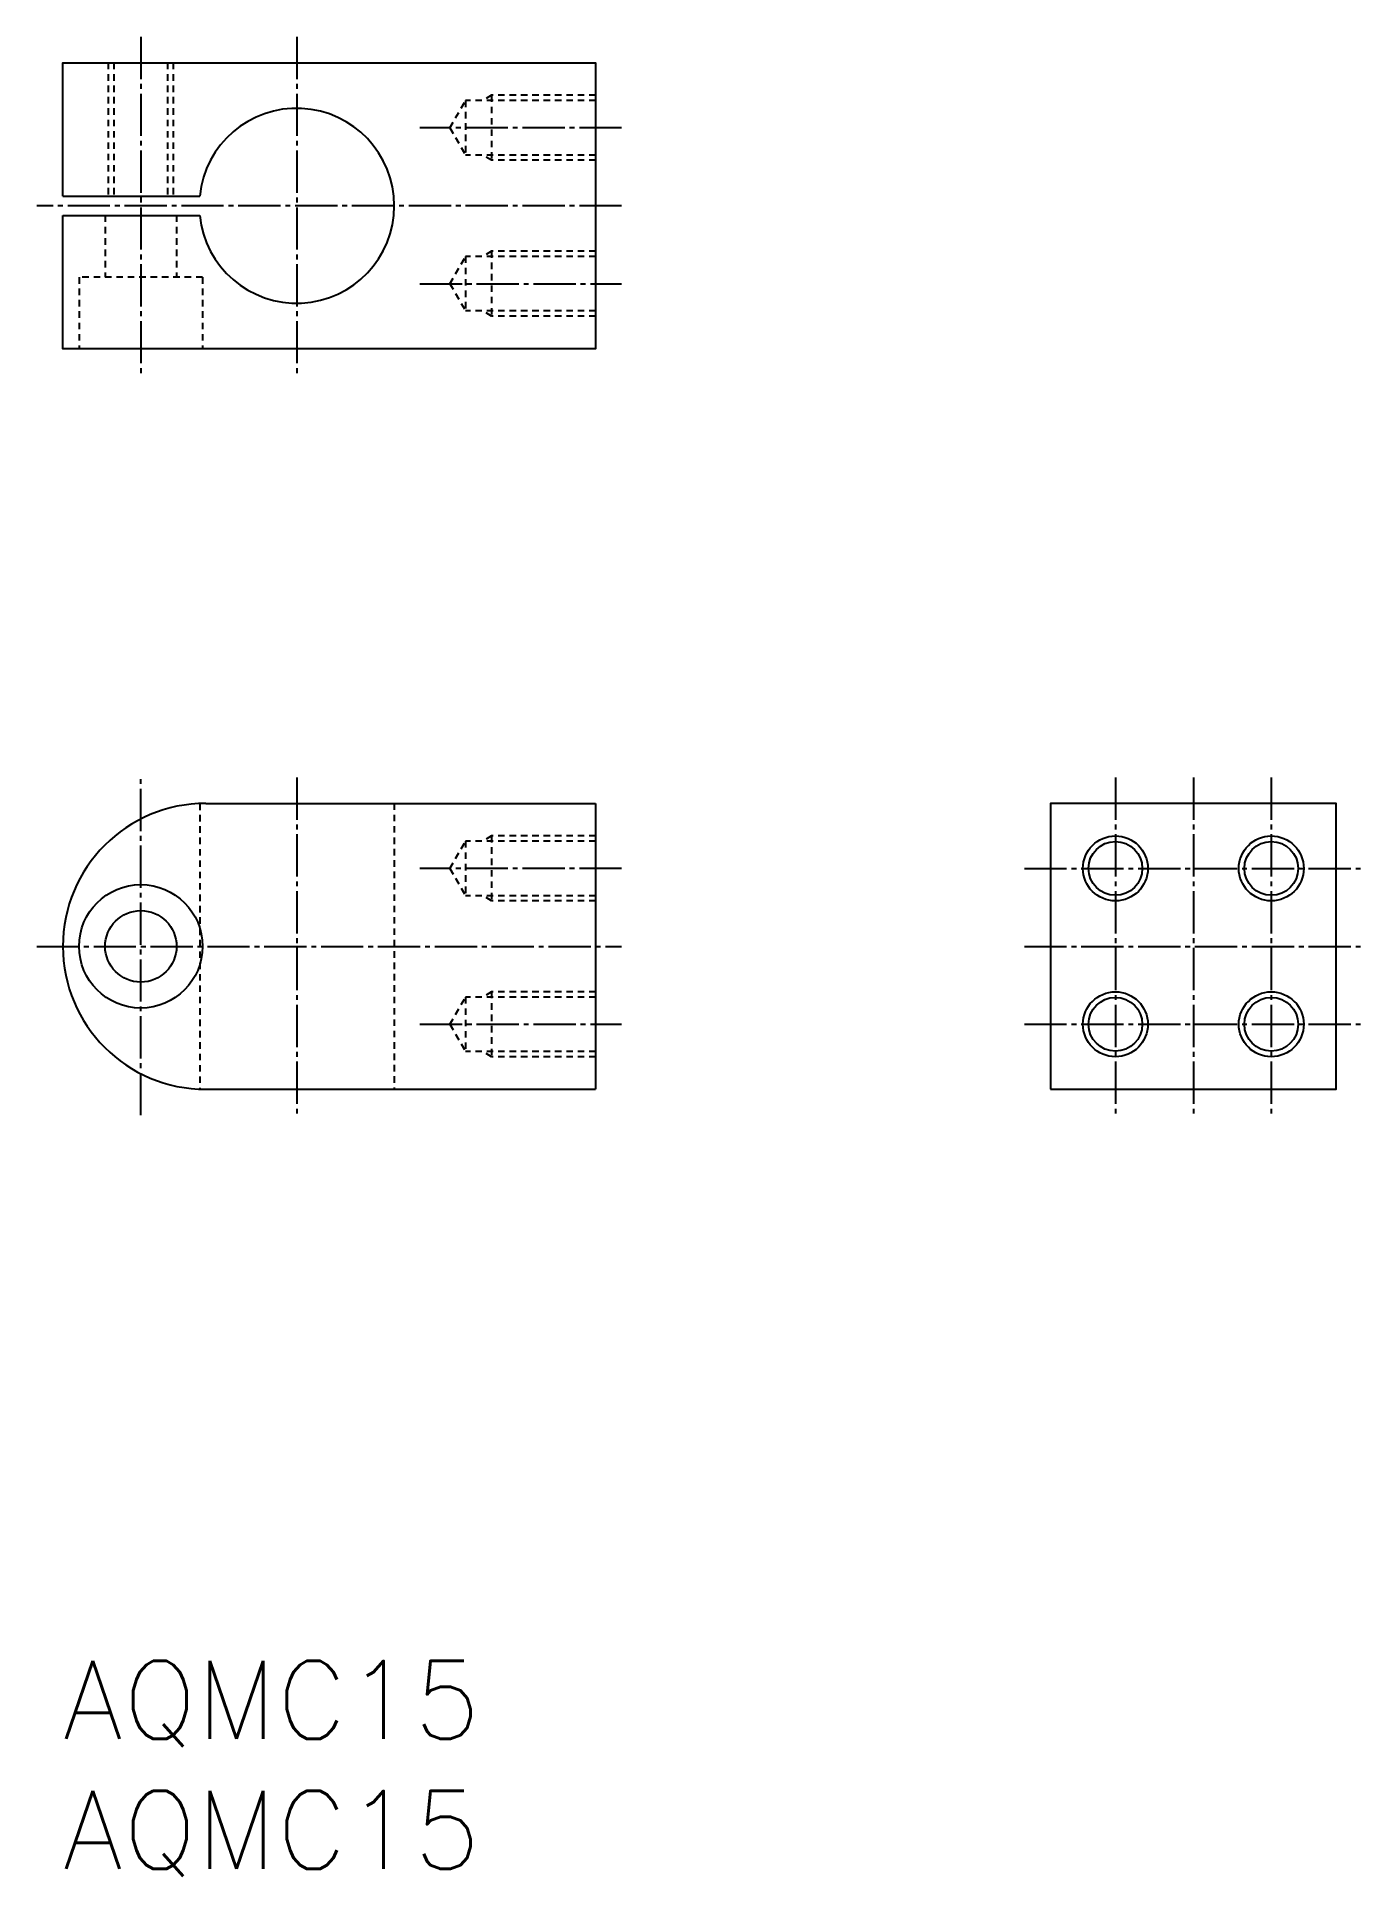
# Model space of a CAD drawing. Extents: x 98 to 200, y -3636 to -3494.
import ezdxf

# ---------------------------------------------------------------- set-up
doc = ezdxf.new("R2010")
doc.units = 0
doc.header["$LTSCALE"] = 0.25
doc.linetypes.add('CENTER', pattern=[17.5, 13, -1.5, 1.5, -1.5])
doc.linetypes.add('DASHED', pattern=[3.5, 2, -1.5])
doc.layers.get('0').update_dxf_attribs({"linetype": 'CONTINUOUS'})
doc.layers.add('CENTER', color=1, linetype='CENTER')
doc.styles.get("Standard").update_dxf_attribs({"font": 'txt', "bigfont": 'BIGFONT'})

msp = doc.modelspace()

# ---------------------------------------------------------------- linework, layer by layer
at = {"color": 3, "linetype": 'DASHED'}
for p, q in [((103.15, -3496.16), (103.15, -3506.41)), ((103.58, -3496.16), (103.58, -3506.41)), ((107.71, -3496.16), (107.71, -3506.41)), ((108.15, -3496.16), (108.15, -3506.41)), ((129.43, -3501.16), (130.65, -3499.06)), ((140.65, -3499.06), (130.65, -3499.06)), ((130.65, -3499.06), (130.65, -3503.26)), ((132.65, -3498.66), (131.95, -3499.06)), ((140.65, -3498.66), (132.65, -3498.66)), ((132.65, -3498.66), (132.65, -3503.66)), ((129.43, -3501.16), (130.65, -3503.26)), ((140.65, -3503.26), (130.65, -3503.26)), ((132.65, -3503.66), (131.95, -3503.26)), ((140.65, -3503.66), (132.65, -3503.66)), ((102.9, -3507.91), (102.9, -3512.66)), ((108.4, -3507.91), (108.4, -3512.66)), ((132.65, -3510.66), (131.95, -3511.06)), ((140.65, -3510.66), (132.65, -3510.66)), ((132.65, -3510.66), (132.65, -3515.66)), ((129.43, -3513.16), (130.65, -3511.06)), ((140.65, -3511.06), (130.65, -3511.06)), ((130.65, -3511.06), (130.65, -3515.26)), ((110.4, -3512.66), (100.9, -3512.66)), ((100.9, -3512.66), (100.9, -3518.16)), ((110.4, -3512.66), (110.4, -3518.16)), ((129.43, -3513.16), (130.65, -3515.26)), ((140.65, -3515.26), (130.65, -3515.26)), ((132.65, -3515.66), (131.95, -3515.26)), ((140.65, -3515.66), (132.65, -3515.66)), ((110.18, -3553.17), (110.18, -3575.14)), ((125.15, -3553.16), (125.15, -3575.16)), ((129.43, -3558.16), (130.65, -3556.06)), ((130.65, -3556.06), (130.65, -3560.26)), ((140.65, -3556.06), (130.65, -3556.06)), ((132.65, -3555.66), (131.95, -3556.06)), ((132.65, -3555.66), (132.65, -3560.66)), ((140.65, -3555.66), (132.65, -3555.66)), ((129.43, -3558.16), (130.65, -3560.26)), ((140.65, -3560.26), (130.65, -3560.26)), ((132.65, -3560.66), (131.95, -3560.26)), ((140.65, -3560.66), (132.65, -3560.66)), ((129.43, -3570.16), (130.65, -3568.06)), ((130.65, -3568.06), (130.65, -3572.26)), ((140.65, -3568.06), (130.65, -3568.06)), ((132.65, -3567.66), (131.95, -3568.06)), ((132.65, -3567.66), (132.65, -3572.66)), ((140.65, -3567.66), (132.65, -3567.66)), ((129.43, -3570.16), (130.65, -3572.26)), ((140.65, -3572.26), (130.65, -3572.26)), ((132.65, -3572.66), (131.95, -3572.26)), ((140.65, -3572.66), (132.65, -3572.66))]:
    msp.add_line(p, q, dxfattribs=at)
at = {"color": 7, "linetype": 'CONTINUOUS'}
for p, q in [((99.65, -3506.41), (110.18, -3506.41)), ((99.65, -3507.91), (110.18, -3507.91)), ((110.65, -3553.16), (140.65, -3553.16)), ((140.65, -3553.16), (140.65, -3575.16)), ((110.65, -3575.16), (140.65, -3575.16))]:
    msp.add_line(p, q, dxfattribs=at)
msp.add_lwpolyline([(99.65, -3506.41), (99.65, -3496.16), (140.65, -3496.16), (140.65, -3518.16), (99.65, -3518.16), (99.65, -3507.91)], dxfattribs=at)
msp.add_lwpolyline([(175.65, -3575.16), (197.65, -3575.16), (197.65, -3553.16), (175.65, -3553.16)], close=True, dxfattribs=at)
at = {"color": 3, "linetype": 'CONTINUOUS'}
for centre in [(180.65, -3558.16), (192.65, -3558.16), (180.65, -3570.16), (192.65, -3570.16)]:
    msp.add_circle(centre, 2.5, dxfattribs=at)
at = {"color": 7, "linetype": 'CONTINUOUS'}
for centre, radius in [((180.65, -3558.16), 2.07), ((192.65, -3558.16), 2.07), ((105.65, -3564.16), 4.75), ((105.65, -3564.16), 2.75), ((180.65, -3570.16), 2.07), ((192.65, -3570.16), 2.07)]:
    msp.add_circle(centre, radius, dxfattribs=at)
for centre, radius, start, end in [((117.65, -3507.16), 7.5, 185.7392, 174.2608), ((110.65, -3564.16), 11, 90, 270)]:
    msp.add_arc(centre, radius, start, end, dxfattribs=at)
at = {"layer": 'CENTER', "color": 1, "linetype": 'CENTER'}
for p, q in [((105.65, -3494.16), (105.65, -3520.16)), ((117.65, -3494.16), (117.65, -3520.16)), ((142.65, -3501.16), (127.12, -3501.16)), ((142.65, -3507.16), (97.65, -3507.16)), ((127.12, -3513.16), (142.65, -3513.16)), ((105.65, -3577.16), (105.65, -3551.16)), ((117.65, -3551.16), (117.65, -3577.16)), ((180.65, -3551.16), (180.65, -3577.16)), ((186.65, -3551.16), (186.65, -3577.16)), ((192.65, -3551.16), (192.65, -3577.16)), ((142.65, -3558.16), (127.12, -3558.16)), ((173.65, -3558.16), (199.65, -3558.16)), ((97.65, -3564.16), (142.65, -3564.16)), ((173.65, -3564.16), (199.65, -3564.16)), ((127.12, -3570.16), (142.65, -3570.16)), ((173.65, -3570.16), (199.65, -3570.16))]:
    msp.add_line(p, q, dxfattribs=at)

# ---------------------------------------------------------------- texts
at = {"color": 7, "linetype": 'CONTINUOUS'}
for p in [(99.65, -3625.16), (99.65, -3635.16)]:
    msp.add_text('AQMC15', height=6, dxfattribs=at).set_placement(p)

doc.saveas('drawing.dxf')
